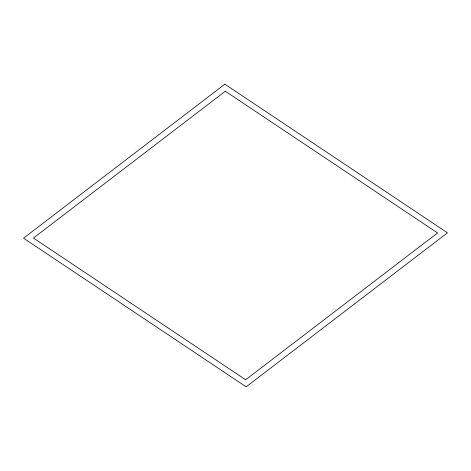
<?xml version="1.0" encoding="UTF-8"?>
<svg xmlns="http://www.w3.org/2000/svg" width="471" height="471" viewBox="0 0 471 471"><rect width="100%" height="100%" fill="white"/><g stroke="black" fill="none" stroke-linecap="round" stroke-linejoin="round"><path stroke-width="0.71" d="M224.85 84.174L23.55 238.167L246.15 386.826L447.45 232.833L224.85 84.174M225.344 91.233L33.441 238.043L245.656 379.767L437.559 232.957L225.344 91.233"/></g></svg>
